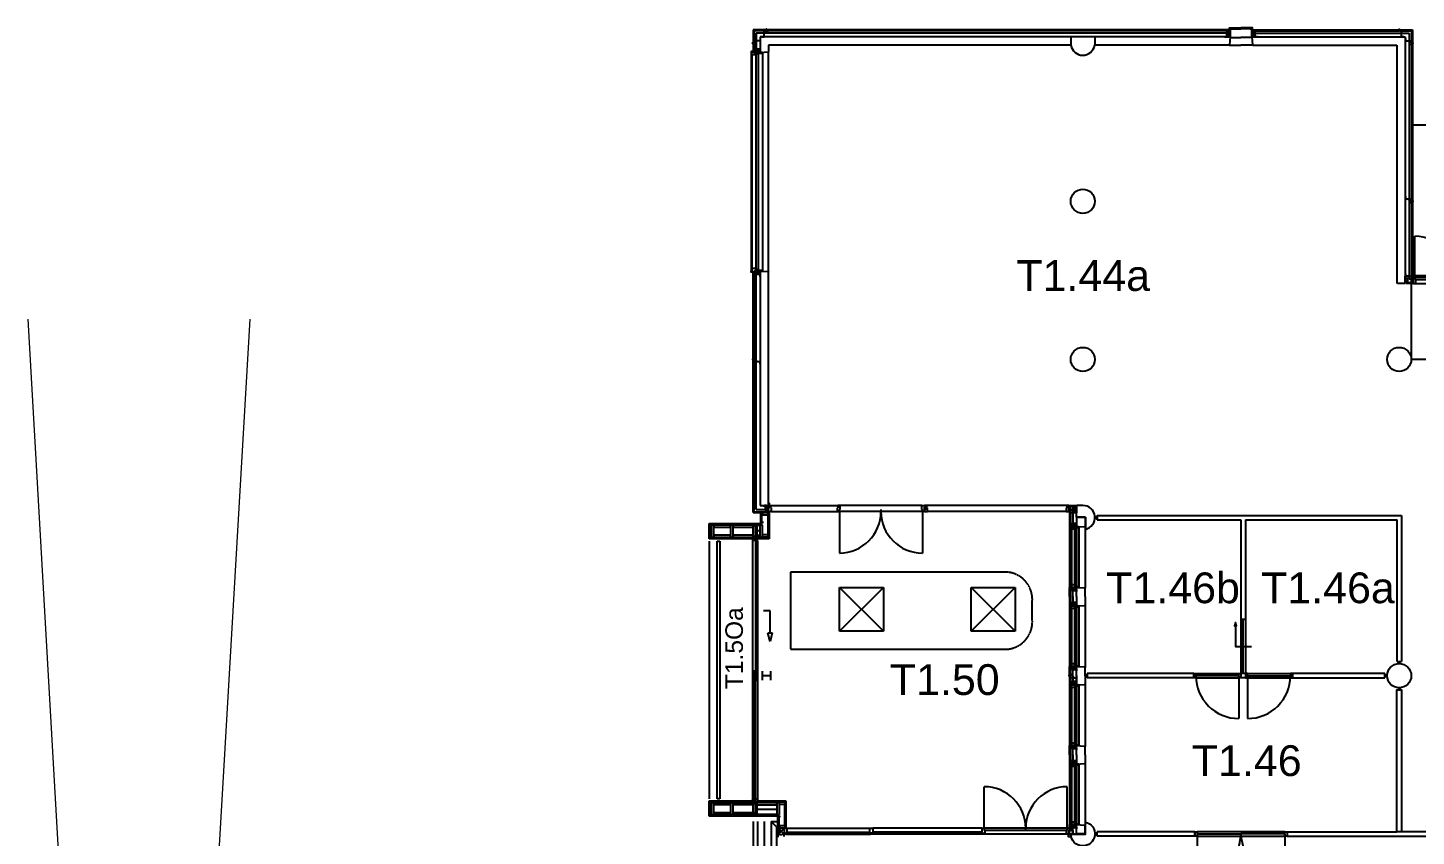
# Model space of a CAD drawing. Header units: millimetres. Extents: x 23647 to 142943, y 5934 to 71269.
# Drawn here: x 23867 to 55465, y 52865 to 71269 of the extents above; entities that cross this region are included whole.
import ezdxf
from ezdxf.enums import TextEntityAlignment as Align

# ---------------------------------------------------------------- set-up
doc = ezdxf.new("R2010")
doc.units = ezdxf.units.MM
doc.linetypes.add('HIDDEN2', pattern=[4.7625, 3.175, -1.5875])
doc.layers.get('0').update_dxf_attribs({"linetype": 'CONTINUOUS'})
for name, color, linetype in [('AL2100_BUITENWANDEN', 3, 'CONTINUOUS'), ('AL2200_BINNENWANDEN', 2, 'CONTINUOUS'), ('AL2400_TRAPPEN', 1, 'CONTINUOUS'), ('AL2700_DAKEN', 8, 'CONTINUOUS'), ('AL2800_KONSTRUKTIES', 1, 'CONTINUOUS'), ('AL3100_BUITENWANDOPENING', 1, 'CONTINUOUS'), ('AL3200_BINNENWANDOPENING', 1, 'CONTINUOUS'), ('AL3500_TOEBEHOREN-KOZIJNEN', 1, 'CONTINUOUS'), ('AL4600_RUIMTENUMMERS', 2, 'CONTINUOUS'), ('AL8100_INRVERKEERSRUIMTE', 250, 'HIDDEN2')]:
    doc.layers.add(name, color=color, linetype=linetype)
doc.layers.add('AL9000-TERREIN', color=8, linetype='CONTINUOUS', lineweight=0)
doc.styles.add('Arial', font='arial.ttf')

# ---------------------------------------------------------------- blocks, each defined once
blk = doc.blocks.new('MERK-E')
at = {"layer": 'AL2800_KONSTRUKTIES'}
blk.add_line((-3600, -1730.5), (-3600, -1580.5), dxfattribs=at)
at = {"layer": 'AL3100_BUITENWANDOPENING'}
for p, q in [((-6890, -1869.5), (-6890, -1910.5)), ((-6840, -1730.5), (-3650, -1730.5)), ((-6823, -1781.5), (-3667, -1781.5)), ((-6823, -1869.5), (-3667, -1869.5)), ((-3667, -1869.5), (-3667, -1781.5)), ((-3667, -1781.5), (-3650, -1781.5)), ((-3600, -1869.5), (-3667, -1869.5)), ((-3650, -1781.5), (-3650, -1730.5)), ((-3650, -1730.5), (-3600, -1730.5)), ((-3610, -1770.5), (-3600, -1770.5)), ((-3610, -1770.5), (-3610, -1829.5)), ((-3600, -1829.5), (-3610, -1829.5)), ((-3600, -1730.5), (-3600, -1770.5)), ((-3550, -1730.5), (-3600, -1730.5)), ((-3590, -1770.5), (-3600, -1770.5)), ((-3600, -1829.5), (-3600, -1869.5)), ((-3600, -1829.5), (-3590, -1829.5)), ((-3600, -1869.5), (-3533, -1869.5)), ((-3590, -1770.5), (-3590, -1829.5)), ((-3550, -1730.5), (-1327, -1730.5)), ((-3550, -1781.5), (-3550, -1730.5)), ((-3533, -1781.5), (-3550, -1781.5)), ((-3533, -1781.5), (-1344, -1781.5)), ((-3533, -1869.5), (-3533, -1781.5)), ((-3533, -1869.5), (-1344, -1869.5)), ((-1344, -1781.5), (-1327, -1781.5)), ((-1344, -1869.5), (-1344, -1781.5)), ((-1294, -1869.5), (-1344, -1869.5)), ((-1327, -1730.5), (-1277, -1730.5)), ((-1327, -1781.5), (-1327, -1730.5)), ((-1277, -1818.5), (-1294, -1818.5)), ((-1294, -1818.5), (-1294, -1869.5)), ((-360, -1869.5), (-1294, -1869.5)), ((-377, -1730.5), (-1277, -1730.5)), ((-1277, -1730.5), (-1277, -1818.5)), ((-377, -1818.5), (-1277, -1818.5)), ((-360, -1869.5), (-360, -2803.5)), ((-310, -1869.5), (-310, -1910.5)), ((-310, -1910.5), (-6890, -1910.5))]:
    blk.add_line(p, q, dxfattribs=at)
blk.add_arc((-360, -1869.5), 934, 180, 270, dxfattribs=at)
blk = doc.blocks.new('23-1')
for p, q in [((-42.5, -279.5), (-22.5, -300)), ((-42.5, -300), (-22.5, -279.5)), ((-42.5, -279.5), (-42.5, -300)), ((-22.5, -279.5), (-22.5, -300)), ((-15, -282), (-15, -300)), ((15, -282), (15, -300)), ((22.5, -279.5), (22.5, -300)), ((42.5, -279.5), (22.5, -300)), ((22.5, -279.5), (42.5, -300)), ((42.5, -222.5), (62.5, -222.5)), ((42.5, -279.5), (42.5, -300))]:
    blk.add_line(p, q)
for points in [[(50, -200), (50, -277), (-50, -277)], [(105, -145), (55, -145), (55, -245)]]:
    blk.add_lwpolyline(points)
blk.add_lwpolyline([(-50, -279.5), (-5, -279.5), (-5, -316, 0.4142136), (-1, -320), (1, -320, 0.4142136), (5, -316), (5, -279.5), (50, -279.5)], format="xyb")
blk = doc.blocks.new('23E')
at = {"layer": 'AL2100_BUITENWANDEN'}
for p, q in [((-260, -10), (-270, 0)), ((-312.5, -272.5), (-332.5, -272.5)), ((-250, -190), (-260, -10)), ((-300, -327), (-300, -350)), ((-300, -350), (-280, -327)), ((-300, -327), (-280, -350)), ((-280, -327), (-280, -350)), ((-270, -332), (-270, -350)), ((-240, -400), (0, -400))]:
    blk.add_line(p, q, dxfattribs=at)
for points in [[(-375, -195), (-325, -195), (-325, -295)], [(-320, -250), (-320, -327), (-260, -327)], [(-285, -303), (-260, -303), (-260, -400), (-240, -400)]]:
    blk.add_lwpolyline(points, dxfattribs=at)
at = {"layer": 'AL3100_BUITENWANDOPENING'}
for p, q in [((-270, 0), (0, 0)), ((-247, -180), (0, -180)), ((-210, -379), (0, -379))]:
    blk.add_line(p, q, dxfattribs=at)
for points in [[(-295, -240), (-298, -240), (-298, -193), (-345, -193), (-345, -190), (-295, -190)], [(-295, -300), (-295, -190), (-280, -190), (-280, -200), (-265, -200), (-265, -190), (-250, -190), (-250, -210), (-260, -210), (-260, -220), (-250, -220), (-250, -300)], [(-210, -379), (-250, -379), (-250, -180), (-247, -180), (-247, -376), (-210, -376)]]:
    blk.add_lwpolyline(points, close=True, dxfattribs=at)
at = {"layer": 'AL3500_TOEBEHOREN-KOZIJNEN'}
blk.add_lwpolyline([(-265, -200), (-265, -190), (-280, -190), (-280, -200)], close=True, dxfattribs=at)
blk = doc.blocks.new('23D-2')
at = {"layer": 'AL2100_BUITENWANDEN'}
for p, q in [((223, 88), (223, 108)), ((275, 30), (230, 30)), ((300, 86), (277, 66)), ((277, 86), (300, 66)), ((277, 86), (300, 86)), ((277, 66), (300, 66)), ((282, 55), (300, 55)), ((-40, -70), (-50, -60)), ((130, -70), (-40, -70)), ((140, -60), (130, -70))]:
    blk.add_line(p, q, dxfattribs=at)
for points in [[(145, 150), (145, 100), (245, 100)], [(200, 95), (277, 95), (277, 45)]]:
    blk.add_lwpolyline(points, dxfattribs=at)
at = {"layer": 'AL3100_BUITENWANDOPENING'}
for p, q in [((360, 70), (310, 70)), ((310, 70), (310, 50)), ((310, 50), (320, 50)), ((320, 50), (320, -40)), ((360, 18), (360, 70)), ((377, 18), (360, 18)), ((377, -70), (377, 18)), ((154, -60), (154, -70)), ((310, -60), (154, -60)), ((310, -70), (154, -70)), ((310, -40), (310, -50)), ((320, -40), (310, -40)), ((310, -50), (320, -50)), ((310, -70), (310, -60)), ((320, -50), (320, -70)), ((320, -70), (377, -70))]:
    blk.add_line(p, q, dxfattribs=at)
for points in [[(140, 95), (143, 95), (143, 48), (190, 48), (190, 45), (140, 45)], [(140, 45), (190, 45), (190, -60), (140, -60)], [(320, -50), (310, -50), (310, -40), (320, -40), (320, 45), (275, 45), (275, -60), (320, -60)]]:
    blk.add_lwpolyline(points, close=True, dxfattribs=at)
at = {"layer": 'AL3500_TOEBEHOREN-KOZIJNEN'}
blk.add_lwpolyline([(150, 0), (140, 0), (140, -15), (150, -15)], close=True, dxfattribs=at)
blk = doc.blocks.new('deur2')
at = {"color": 0}
for points in [[(234795, 62689), (234795, 62589), (234745, 62589), (234745, 62689)], [(236845, 62689), (236845, 62589), (236795, 62589), (236795, 62689)]]:
    blk.add_lwpolyline(points, close=True, dxfattribs=at)
at = {"color": 0, "flags": 128}
for points in [[(234795, 62639), (234795, 61664)], [(234795, 62639), (235795, 62639)], [(236795, 62639), (235795, 62639)], [(236795, 62639), (236795, 61664)]]:
    blk.add_lwpolyline(points, dxfattribs=at)
at = {"color": 0}
for centre, start, end in [((234798, 62661), 269.7918, 358.7578), ((236791, 62661), 181.2422, 270.2082)]:
    blk.add_arc(centre, 997, start, end, dxfattribs=at)

msp = doc.modelspace()

# ---------------------------------------------------------------- linework, layer by layer
at = {"layer": 'AL2100_BUITENWANDEN'}
for p, q in [((40377, 71219), (40377, 70934)), ((40662, 71219), (40377, 71219)), ((40395, 71201), (40395, 70934)), ((40662, 71201), (40395, 71201)), ((51182, 71149), (40447, 71149)), ((40447, 71149), (40447, 70754)), ((51207, 71219), (40692, 71219)), ((51207, 71201), (40692, 71201)), ((51747, 71219), (55062, 71219)), ((51747, 71201), (55062, 71201)), ((51772, 71149), (55307, 71149)), ((55092, 71219), (55377, 71219)), ((55092, 71201), (55359, 71201)), ((55307, 71149), (55307, 65549)), ((55359, 71201), (55359, 70934)), ((55377, 71219), (55377, 70934)), ((40395, 70904), (40395, 70739)), ((40454, 70771), (40454, 70791)), ((47606, 71059), (40537, 71059)), ((40537, 71059), (40537, 70709)), ((47606, 70869), (40727, 70869)), ((40727, 70869), (40727, 70729)), ((48147, 71059), (47606, 71059)), ((47606, 71059), (47606, 70869)), ((51227, 71059), (48147, 71059)), ((48147, 71059), (48147, 70869)), ((51207, 70869), (48147, 70869)), ((51727, 71059), (55217, 71059)), ((51747, 70869), (55027, 70869)), ((55027, 70869), (55027, 65459)), ((55217, 71059), (55217, 65459)), ((55359, 70904), (55359, 67334)), ((55377, 70904), (55377, 67334)), ((40327, 70709), (40327, 65729)), ((40400, 70769), (40377, 70749)), ((40377, 70769), (40400, 70749)), ((40400, 70769), (40377, 70769)), ((40400, 70749), (40377, 70749)), ((40395, 70739), (40377, 70739)), ((40537, 70709), (40717, 70719)), ((40717, 70719), (40727, 70729)), ((40727, 65709), (40727, 70729)), ((55359, 67304), (55359, 65574)), ((55377, 67304), (55377, 65574)), ((40537, 65729), (40537, 60394)), ((40537, 65729), (40717, 65719)), ((40395, 65699), (40377, 65699)), ((40377, 63734), (40377, 65699)), ((40400, 65669), (40377, 65689)), ((40377, 65669), (40400, 65689)), ((40400, 65689), (40377, 65689)), ((40400, 65669), (40377, 65669)), ((40395, 63734), (40395, 65699)), ((40447, 60304), (40447, 65684)), ((40454, 65666), (40454, 65646)), ((40717, 65719), (40727, 65709)), ((40727, 60394), (40727, 65709)), ((40377, 60234), (40377, 63704)), ((40395, 60252), (40395, 63704)), ((40537, 60394), (40727, 60394)), ((40602, 60389), (40652, 60389)), ((40652, 60389), (40652, 60289)), ((47647, 60384), (47647, 59954)), ((47737, 60129), (47737, 60394)), ((47877, 60394), (47737, 60394)), ((47877, 60394), (47737, 60394)), ((40377, 60234), (40697, 60234)), ((40395, 60252), (40697, 60252)), ((40447, 60304), (40682, 60304)), ((40550, 59989), (40550, 60234)), ((40550, 60234), (40568, 60234)), ((40568, 60199), (40568, 60234)), ((40568, 60234), (40590, 60234)), ((40568, 60234), (40568, 59989)), ((40590, 60199), (40568, 60199)), ((40590, 60234), (40720, 60234)), ((40590, 60171), (40590, 60234)), ((40590, 60234), (40590, 60199)), ((40720, 60171), (40590, 60171)), ((40664, 60311), (40644, 60311)), ((40657, 60334), (40657, 60257)), ((40657, 60257), (40707, 60257)), ((40667, 60257), (40667, 60234)), ((40667, 60257), (40687, 60234)), ((40667, 60234), (40687, 60257)), ((40682, 60301), (40707, 60301)), ((40687, 60257), (40687, 60234)), ((40697, 60252), (40697, 60234)), ((40707, 60301), (40707, 60234)), ((40707, 60234), (40727, 60234)), ((40715, 60171), (40715, 59737)), ((40720, 59652), (40720, 60255)), ((40720, 60255), (40738, 60255)), ((40720, 60234), (40720, 60171)), ((40738, 60255), (40738, 59634)), ((47595, 60269), (47577, 60269)), ((47577, 60239), (47600, 60259)), ((47600, 60239), (47577, 60259)), ((47600, 60259), (47577, 60259)), ((47600, 60239), (47577, 60239)), ((47595, 60269), (47595, 59939)), ((47602, 60294), (47647, 60294)), ((47654, 60236), (47654, 60216)), ((47937, 60129), (47737, 60129)), ((47737, 60119), (47737, 59909)), ((47927, 60119), (47737, 60119)), ((47927, 60119), (47927, 59929)), ((47937, 60129), (47937, 59850)), ((39377, 59634), (39377, 59984)), ((39377, 59984), (39395, 59984)), ((39395, 59984), (39395, 59634)), ((39395, 59909), (39395, 59944)), ((39395, 59944), (39417, 59944)), ((39417, 59909), (39395, 59909)), ((39400, 59966), (39400, 59984)), ((39400, 59984), (40568, 59984)), ((40568, 59966), (39400, 59966)), ((39417, 59966), (39452, 59966)), ((39417, 59944), (39417, 59966)), ((39480, 59944), (39417, 59944)), ((39417, 59944), (39417, 59674)), ((39417, 59944), (39417, 59909)), ((39452, 59944), (39417, 59944)), ((39452, 59966), (39452, 59944)), ((39480, 59674), (39480, 59944)), ((39857, 59944), (39480, 59944)), ((39480, 59944), (39480, 59898)), ((39480, 59898), (39857, 59898)), ((39655, 59966), (39690, 59966)), ((39655, 59944), (39655, 59966)), ((39690, 59944), (39655, 59944)), ((39690, 59966), (39690, 59944)), ((39920, 59944), (39857, 59944)), ((39857, 59944), (39857, 59674)), ((39857, 59898), (39857, 59944)), ((39920, 59674), (39920, 59944)), ((40373, 59944), (39920, 59944)), ((39920, 59944), (39920, 59898)), ((39920, 59898), (40373, 59898)), ((39955, 59966), (39990, 59966)), ((39955, 59944), (39955, 59966)), ((39990, 59944), (39955, 59944)), ((39990, 59966), (39990, 59944)), ((40255, 59966), (40290, 59966)), ((40255, 59944), (40255, 59966)), ((40290, 59944), (40255, 59944)), ((40290, 59966), (40290, 59944)), ((40373, 59651), (40373, 59966)), ((40373, 59966), (40383, 59966)), ((40373, 59898), (40373, 59944)), ((40375, 59651), (40375, 59966)), ((40378, 59651), (40378, 59966)), ((40380, 59651), (40380, 59966)), ((40383, 59966), (40383, 59651)), ((40383, 59966), (40447, 59966)), ((40383, 59920), (40383, 59966)), ((40447, 59920), (40383, 59920)), ((40444, 59920), (40444, 59697)), ((40447, 59651), (40447, 59966)), ((40447, 59966), (40457, 59966)), ((40447, 59966), (40447, 59920)), ((40449, 59651), (40449, 59966)), ((40452, 59651), (40452, 59966)), ((40454, 59651), (40454, 59966)), ((40457, 59966), (40457, 59651)), ((40457, 59820), (40457, 59944)), ((40457, 59944), (40527, 59944)), ((40527, 59820), (40457, 59820)), ((40527, 59966), (40562, 59966)), ((40527, 59944), (40527, 59966)), ((40590, 59944), (40527, 59944)), ((40527, 59944), (40527, 59674)), ((40562, 59944), (40527, 59944)), ((40527, 59944), (40527, 59820)), ((40568, 59989), (40550, 59989)), ((40562, 59966), (40562, 59944)), ((40568, 59994), (40568, 60029)), ((40568, 60029), (40590, 60029)), ((40590, 59994), (40568, 59994)), ((40568, 59984), (40568, 59966)), ((40590, 60029), (40590, 59994)), ((40590, 59674), (40590, 59944)), ((40590, 59737), (40720, 59737)), ((40590, 59674), (40590, 59737)), ((40720, 59737), (40720, 59674)), ((47600, 59969), (47577, 59949)), ((47577, 59969), (47600, 59949)), ((47600, 59969), (47577, 59969)), ((47600, 59949), (47577, 59949)), ((47595, 59939), (47577, 59939)), ((47654, 59971), (47654, 59991)), ((47737, 59909), (47917, 59919)), ((47917, 59919), (47927, 59929)), ((47927, 59929), (47927, 58509)), ((39395, 59634), (39377, 59634)), ((39377, 59584), (39377, 53719)), ((39395, 59674), (39395, 59709)), ((39395, 59709), (39417, 59709)), ((39417, 59674), (39395, 59674)), ((39400, 59634), (39400, 59652)), ((39400, 59652), (40363, 59652)), ((40363, 59634), (39400, 59634)), ((39417, 59709), (39417, 59674)), ((39417, 59674), (39480, 59674)), ((39417, 59674), (39452, 59674)), ((39417, 59652), (39417, 59674)), ((39452, 59652), (39417, 59652)), ((39452, 59674), (39452, 59652)), ((39857, 59720), (39480, 59720)), ((39480, 59720), (39480, 59674)), ((39480, 59674), (39857, 59674)), ((39655, 59674), (39690, 59674)), ((39655, 59652), (39655, 59674)), ((39690, 59652), (39655, 59652)), ((39690, 59674), (39690, 59652)), ((39857, 59674), (39857, 59720)), ((39857, 59674), (39920, 59674)), ((40373, 59720), (39920, 59720)), ((39920, 59720), (39920, 59674)), ((39920, 59674), (40373, 59674)), ((39955, 59674), (39990, 59674)), ((39955, 59652), (39955, 59674)), ((39990, 59652), (39955, 59652)), ((39990, 59674), (39990, 59652)), ((40255, 59674), (40290, 59674)), ((40255, 59652), (40255, 59674)), ((40290, 59652), (40255, 59652)), ((40290, 59674), (40290, 59652)), ((40363, 59652), (40363, 59634)), ((40373, 59674), (40373, 59720)), ((40383, 59651), (40373, 59651)), ((40383, 59697), (40447, 59697)), ((40383, 59651), (40383, 59697)), ((40447, 59651), (40383, 59651)), ((40447, 59697), (40447, 59651)), ((40457, 59651), (40447, 59651)), ((40457, 59720), (40527, 59720)), ((40457, 59674), (40457, 59720)), ((40527, 59674), (40457, 59674)), ((40477, 59634), (40477, 59652)), ((40477, 59652), (40720, 59652)), ((40738, 59634), (40477, 59634)), ((40527, 59720), (40527, 59674)), ((40527, 59674), (40590, 59674)), ((40527, 59674), (40562, 59674)), ((40527, 59652), (40527, 59674)), ((40562, 59652), (40527, 59652)), ((40562, 59674), (40562, 59652)), ((40720, 59674), (40590, 59674)), ((40685, 59674), (40720, 59674)), ((40685, 59652), (40685, 59674)), ((40720, 59652), (40685, 59652)), ((40720, 59674), (40720, 59652)), ((47595, 58499), (47577, 58499)), ((47600, 58469), (47577, 58489)), ((47577, 58469), (47600, 58489)), ((47600, 58489), (47577, 58489)), ((47600, 58469), (47577, 58469)), ((47595, 58319), (47595, 58499)), ((47647, 58319), (47647, 58484)), ((47654, 58466), (47654, 58446)), ((47737, 58529), (47917, 58519)), ((47737, 58319), (47737, 58529)), ((47917, 58519), (47927, 58509)), ((47927, 58319), (47927, 58509)), ((47600, 58169), (47577, 58169)), ((47577, 58169), (47600, 58149)), ((47600, 58169), (47577, 58149)), ((47600, 58149), (47577, 58149)), ((47595, 58319), (47595, 58139)), ((47647, 58319), (47647, 58154)), ((47654, 58171), (47654, 58191)), ((47737, 58319), (47737, 58109)), ((47927, 58319), (47927, 58129)), ((47595, 58139), (47577, 58139)), ((47577, 58109), (47577, 56729)), ((47737, 58109), (47917, 58119)), ((47917, 58119), (47927, 58129)), ((47927, 58129), (47927, 56709)), ((47595, 56699), (47577, 56699)), ((47600, 56669), (47577, 56689)), ((47577, 56669), (47600, 56689)), ((47600, 56689), (47577, 56689)), ((47600, 56669), (47577, 56669)), ((47595, 56534), (47595, 56699)), ((47647, 56519), (47647, 56684)), ((47654, 56666), (47654, 56646)), ((47737, 56729), (47917, 56719)), ((47737, 56519), (47737, 56729)), ((47917, 56719), (47927, 56709)), ((47927, 56519), (47927, 56709)), ((47597, 56561), (47577, 56541)), ((47577, 56561), (47597, 56541)), ((47597, 56561), (47577, 56561)), ((47597, 56541), (47577, 56541)), ((47595, 56534), (47577, 56534)), ((47595, 56504), (47577, 56504)), ((47597, 56496), (47577, 56496)), ((47597, 56476), (47577, 56496)), ((47597, 56496), (47577, 56476)), ((47597, 56476), (47577, 56476)), ((47600, 56369), (47577, 56369)), ((47577, 56369), (47600, 56349)), ((47600, 56369), (47577, 56349)), ((47600, 56349), (47577, 56349)), ((47595, 56339), (47577, 56339)), ((47577, 56309), (47577, 54929)), ((47595, 56504), (47595, 56339)), ((47647, 56519), (47647, 56354)), ((47654, 56461), (47654, 56481)), ((47654, 56476), (47654, 56456)), ((47654, 56371), (47654, 56391)), ((47737, 56519), (47737, 56309)), ((47737, 56309), (47917, 56319)), ((47917, 56319), (47927, 56329)), ((47927, 56519), (47927, 56329)), ((47927, 56329), (47927, 54909)), ((47595, 54899), (47577, 54899)), ((47600, 54869), (47577, 54889)), ((47577, 54869), (47600, 54889)), ((47600, 54889), (47577, 54889)), ((47600, 54869), (47577, 54869)), ((47595, 54719), (47595, 54899)), ((47595, 54719), (47595, 54539)), ((47647, 54719), (47647, 54884)), ((47647, 54719), (47647, 54554)), ((47654, 54866), (47654, 54846)), ((47737, 54929), (47917, 54919)), ((47737, 54719), (47737, 54929)), ((47737, 54719), (47737, 54509)), ((47917, 54919), (47927, 54909)), ((47927, 54719), (47927, 54909)), ((47927, 54719), (47927, 54529)), ((47600, 54569), (47577, 54569)), ((47577, 54569), (47600, 54549)), ((47600, 54569), (47577, 54549)), ((47600, 54549), (47577, 54549)), ((47595, 54539), (47577, 54539)), ((47577, 54509), (47577, 53129)), ((47654, 54571), (47654, 54591)), ((47737, 54509), (47917, 54519)), ((47917, 54519), (47927, 54529)), ((47927, 54529), (47927, 53109)), ((39377, 53319), (39377, 53669)), ((39377, 53669), (39395, 53669)), ((39395, 53669), (39395, 53319)), ((39395, 53594), (39395, 53629)), ((39395, 53629), (39417, 53629)), ((39417, 53594), (39395, 53594)), ((39400, 53651), (39400, 53669)), ((39400, 53669), (40363, 53669)), ((40363, 53651), (39400, 53651)), ((39480, 53629), (39417, 53629)), ((39417, 53629), (39417, 53359)), ((39417, 53629), (39417, 53594)), ((39480, 53359), (39480, 53629)), ((39480, 53583), (39480, 53629)), ((39480, 53629), (39857, 53629)), ((39857, 53583), (39480, 53583)), ((39480, 53359), (39480, 53405)), ((39480, 53405), (39857, 53405)), ((39655, 53651), (39690, 53651)), ((39655, 53629), (39655, 53651)), ((39690, 53629), (39655, 53629)), ((39690, 53651), (39690, 53629)), ((39920, 53629), (39857, 53629)), ((39857, 53629), (39857, 53359)), ((39857, 53629), (39857, 53583)), ((39857, 53405), (39857, 53359)), ((39920, 53359), (39920, 53629)), ((39920, 53629), (40373, 53629)), ((39920, 53583), (39920, 53629)), ((40373, 53583), (39920, 53583)), ((39920, 53405), (40373, 53405)), ((39920, 53359), (39920, 53405)), ((39955, 53651), (39990, 53651)), ((39955, 53629), (39955, 53651)), ((39990, 53629), (39955, 53629)), ((39990, 53651), (39990, 53629)), ((40255, 53651), (40290, 53651)), ((40255, 53629), (40255, 53651)), ((40290, 53629), (40255, 53629)), ((40290, 53651), (40290, 53629)), ((40363, 53669), (40363, 53651)), ((40373, 53359), (40373, 53651)), ((40373, 53651), (40383, 53651)), ((40373, 53629), (40373, 53583)), ((40373, 53405), (40373, 53359)), ((40383, 53651), (40383, 53359)), ((40383, 53651), (40447, 53651)), ((40383, 53605), (40383, 53651)), ((40447, 53605), (40383, 53605)), ((40383, 53405), (40447, 53405)), ((40383, 53359), (40383, 53405)), ((40444, 53605), (40444, 53405)), ((40447, 53359), (40447, 53651)), ((40447, 53651), (40457, 53651)), ((40447, 53651), (40447, 53605)), ((40447, 53405), (40447, 53359)), ((40457, 53651), (40457, 53359)), ((40915, 53629), (40457, 53629)), ((40457, 53629), (40457, 53583)), ((40457, 53583), (40915, 53583)), ((40457, 53359), (40457, 53483)), ((40457, 53483), (40915, 53483)), ((40477, 53651), (40477, 53669)), ((40477, 53669), (41120, 53669)), ((41102, 53651), (40477, 53651)), ((40491, 53651), (40526, 53651)), ((40491, 53629), (40491, 53651)), ((40526, 53629), (40491, 53629)), ((40526, 53651), (40526, 53629)), ((40978, 53629), (40915, 53629)), ((40915, 53629), (40915, 53359)), ((40915, 53583), (40915, 53629)), ((40915, 53483), (40915, 53359)), ((40943, 53651), (40978, 53651)), ((40943, 53629), (40943, 53651)), ((40978, 53629), (40943, 53629)), ((40978, 53651), (40978, 53629)), ((40978, 53651), (41102, 53651)), ((40978, 53588), (40978, 53651)), ((40978, 53359), (40978, 53629)), ((41102, 53588), (40978, 53588)), ((41097, 53110), (41097, 53587)), ((41102, 53651), (41102, 53588)), ((41102, 53048), (41102, 53651)), ((41120, 53669), (41120, 53048)), ((39395, 53319), (39377, 53319)), ((39395, 53359), (39395, 53394)), ((39395, 53394), (39417, 53394)), ((39417, 53359), (39395, 53359)), ((39400, 53319), (39400, 53337)), ((39400, 53337), (40933, 53337)), ((40933, 53319), (39400, 53319)), ((39417, 53394), (39417, 53359)), ((39417, 53359), (39480, 53359)), ((39857, 53359), (39480, 53359)), ((39655, 53359), (39690, 53359)), ((39655, 53337), (39655, 53359)), ((39690, 53337), (39655, 53337)), ((39690, 53359), (39690, 53337)), ((39857, 53359), (39920, 53359)), ((40373, 53359), (39920, 53359)), ((39955, 53359), (39990, 53359)), ((39955, 53337), (39955, 53359)), ((39990, 53337), (39955, 53337)), ((39990, 53359), (39990, 53337)), ((40255, 53359), (40290, 53359)), ((40255, 53337), (40255, 53359)), ((40290, 53337), (40255, 53337)), ((40290, 53359), (40290, 53337)), ((40383, 53359), (40373, 53359)), ((40377, 53198), (40377, 42004)), ((40447, 53359), (40383, 53359)), ((40457, 53359), (40447, 53359)), ((40915, 53359), (40457, 53359)), ((40491, 53359), (40526, 53359)), ((40491, 53337), (40491, 53359)), ((40526, 53337), (40491, 53337)), ((40526, 53359), (40526, 53337)), ((40885, 53359), (40920, 53359)), ((40885, 53337), (40885, 53359)), ((40920, 53337), (40885, 53337)), ((40915, 53359), (40978, 53359)), ((40920, 53359), (40920, 53337)), ((40933, 53337), (40933, 53319)), ((40938, 52914), (40938, 53337)), ((40938, 53337), (40956, 53337)), ((40956, 53337), (40956, 52914)), ((40956, 53297), (40956, 53332)), ((40956, 53332), (40978, 53332)), ((40978, 53297), (40956, 53297)), ((40978, 53332), (40978, 53297)), ((40978, 53111), (41102, 53111)), ((40978, 53048), (40978, 53111)), ((41102, 53111), (41102, 53048)), ((47595, 53099), (47577, 53099)), ((47600, 53089), (47577, 53089)), ((47577, 53069), (47600, 53089)), ((47600, 53069), (47577, 53089)), ((47595, 53003), (47595, 53099)), ((47737, 52919), (47737, 53129)), ((47737, 53129), (47917, 53119)), ((47917, 53119), (47927, 53109)), ((47927, 52919), (47927, 53109)), ((40956, 52914), (40938, 52914)), ((40956, 53048), (40956, 53083)), ((40956, 53083), (40978, 53083)), ((40978, 53048), (40956, 53048)), ((40978, 53083), (40978, 53048)), ((41102, 53048), (40978, 53048)), ((41120, 53048), (41102, 53048)), ((47595, 53033), (47572, 53033)), ((47572, 53013), (47595, 53033)), ((47595, 53013), (47572, 53033)), ((47595, 53013), (47572, 53013)), ((47600, 53069), (47577, 53069)), ((47577, 53003), (47595, 53003)), ((47647, 52999), (47647, 53084)), ((47654, 53066), (47654, 53046)), ((47927, 52919), (47737, 52919))]:
    msp.add_line(p, q, dxfattribs=at)
for points in [[(40377, 70904), (40377, 70739)], [(40532, 70834), (40532, 70784), (40432, 70784)], [(40404, 70754), (40404, 70729), (40327, 70729), (40327, 70709)], [(40477, 70779), (40400, 70779), (40400, 70729)], [(40404, 65684), (40404, 65709), (40327, 65709), (40327, 65729)], [(40477, 65659), (40400, 65659), (40400, 65709)], [(40532, 65604), (40532, 65654), (40432, 65654)], [(47577, 60269), (47577, 59939)], [(47677, 60229), (47600, 60229), (47600, 60279)], [(47732, 60174), (47732, 60224), (47632, 60224)], [(47644, 59954), (47644, 59929), (47577, 59929), (47577, 59909)], [(47677, 59979), (47600, 59979), (47600, 59929)], [(47732, 60034), (47732, 59984), (47632, 59984)], [(47644, 58484), (47644, 58509), (47577, 58509), (47577, 58529)], [(47577, 58319), (47577, 58499)], [(47677, 58459), (47600, 58459), (47600, 58509)], [(47577, 58319), (47577, 58139)], [(47644, 58154), (47644, 58129), (47577, 58129), (47577, 58109)], [(47677, 58179), (47600, 58179), (47600, 58129)], [(47732, 58404), (47732, 58454), (47632, 58454)], [(47732, 58234), (47732, 58184), (47632, 58184)], [(47644, 56684), (47644, 56709), (47577, 56709), (47577, 56729)], [(47577, 56534), (47577, 56699)], [(47677, 56659), (47600, 56659), (47600, 56709)], [(47677, 56469), (47600, 56469), (47600, 56569)], [(47732, 56604), (47732, 56654), (47632, 56654)], [(47577, 56504), (47577, 56339)], [(47644, 56354), (47644, 56329), (47577, 56329), (47577, 56309)], [(47677, 56379), (47600, 56379), (47600, 56329)], [(47732, 56524), (47732, 56474), (47632, 56474)], [(47732, 56414), (47732, 56464), (47632, 56464)], [(47732, 56434), (47732, 56384), (47632, 56384)], [(47644, 54884), (47644, 54909), (47577, 54909), (47577, 54929)], [(47577, 54719), (47577, 54899)], [(47577, 54719), (47577, 54539)], [(47677, 54859), (47600, 54859), (47600, 54909)], [(47732, 54804), (47732, 54854), (47632, 54854)], [(47644, 54554), (47644, 54529), (47577, 54529), (47577, 54509)], [(47677, 54579), (47600, 54579), (47600, 54529)], [(47732, 54634), (47732, 54584), (47632, 54584)], [(47644, 53084), (47644, 53109), (47577, 53109), (47577, 53129)], [(47577, 53003), (47577, 53099)], [(47677, 53059), (47600, 53059), (47600, 53109)], [(47677, 53049), (47600, 53049), (47600, 52999)], [(47732, 53004), (47732, 53054), (47632, 53054)]]:
    msp.add_lwpolyline(points, dxfattribs=at)
msp.add_lwpolyline([(47597, 56569), (47597, 56524), (47561, 56524, 0.414214), (47557, 56520), (47557, 56518, 0.414214), (47561, 56514), (47597, 56514), (47597, 56469)], format="xyb", dxfattribs=at)
msp.add_lwpolyline([(47937, 53187, -2.034818), (47602, 52909), (47937, 52909)], format="xyb", close=True, dxfattribs=at)
for centre in [(47877, 67319), (47877, 63719), (55077, 63719), (55077, 56519)]:
    msp.add_circle(centre, 275, dxfattribs=at)
for centre, start, end in [((47877, 70919), 190.4757, 349.5243), ((47877, 60119), 282.6023, 90)]:
    msp.add_arc(centre, 275, start, end, dxfattribs=at)
at = {"layer": 'AL2200_BINNENWANDEN'}
for p, q in [((48202, 60137), (48151, 60137)), ((48202, 60101), (48151, 60101)), ((48202, 60069), (48202, 60169)), ((48202, 60169), (55131, 60169)), ((48202, 60169), (48202, 60069)), ((48202, 60069), (51477, 60069)), ((51477, 60069), (51477, 57799)), ((51577, 60069), (55031, 60069)), ((51577, 60069), (51577, 57799)), ((55031, 56844), (55031, 60069)), ((55131, 60169), (55131, 56844)), ((50402, 56569), (47977, 56569)), ((47977, 56569), (47977, 56469)), ((50402, 56569), (50402, 56469)), ((51577, 56569), (51477, 56569)), ((51477, 56569), (51477, 56469)), ((51577, 56569), (51577, 56469)), ((54752, 56569), (52652, 56569)), ((52652, 56569), (52652, 56469)), ((54752, 56469), (54752, 56569)), ((55031, 56844), (55131, 56844)), ((55059, 56793), (55059, 56844)), ((55095, 56793), (55095, 56844)), ((47977, 56537), (47927, 56537)), ((47977, 56501), (47927, 56501)), ((50402, 56469), (47977, 56469)), ((51577, 56469), (51477, 56469)), ((52652, 56469), (54752, 56469)), ((54802, 56537), (54752, 56537)), ((54802, 56501), (54752, 56501)), ((55031, 56194), (55131, 56194)), ((55059, 56244), (55059, 56194)), ((55095, 56244), (55095, 56194)), ((48202, 52937), (48151, 52937)), ((48202, 52901), (48151, 52901)), ((50427, 52969), (48202, 52969)), ((48202, 52869), (48202, 52969)), ((50427, 52869), (48202, 52869)), ((50427, 52969), (50427, 52869)), ((52527, 52969), (55027, 52969)), ((52527, 52969), (52527, 52869)), ((52527, 52869), (58377, 52869)), ((58377, 52969), (55127, 52969))]:
    msp.add_line(p, q, dxfattribs=at)
msp.add_lwpolyline([(51577, 57799), (51477, 57799)], dxfattribs=at)
at = {"layer": 'AL2200_BINNENWANDEN', "linetype": 'Continuous'}
msp.add_lwpolyline([(55027, 52969), (55027, 56194), (55127, 56194), (55127, 52969)], close=True, dxfattribs=at)
at = {"layer": 'AL2400_TRAPPEN'}
for p, q in [((55377, 65588), (55377, 69049)), ((61977, 69049), (55380, 69049)), ((61977, 65588), (55377, 65588))]:
    msp.add_line(p, q, dxfattribs=at)
at = {"layer": 'AL2700_DAKEN'}
for p, q in [((40477, 53198), (40477, 42004)), ((40627, 53198), (40627, 42133)), ((40788, 53198), (40788, 49040)), ((40917, 53069), (40788, 53198)), ((40788, 53198), (40938, 53198))]:
    msp.add_line(p, q, dxfattribs=at)
at = {"layer": 'AL2800_KONSTRUKTIES'}
for p, q in [((39557, 59584), (39617, 59584)), ((39557, 53719), (39557, 59584)), ((39617, 59584), (39617, 53719)), ((39617, 53719), (39557, 53719))]:
    msp.add_line(p, q, dxfattribs=at)
at = {"layer": 'AL3100_BUITENWANDOPENING'}
for p, q in [((40348, 70652), (40348, 65786)), ((40436, 70652), (40436, 65786)), ((40537, 70706), (40487, 70706)), ((40487, 70690), (40587, 70690)), ((40487, 70669), (40487, 65769)), ((40587, 70709), (40537, 70706)), ((40587, 70690), (40587, 70709)), ((40587, 70690), (40587, 65747)), ((40487, 65747), (40587, 65747)), ((40537, 65732), (40487, 65732)), ((40587, 65728), (40537, 65732)), ((40587, 65747), (40587, 65728)), ((40632, 60391), (40632, 60394)), ((40632, 60394), (40682, 60394)), ((40679, 60391), (40632, 60391)), ((40679, 60344), (40679, 60391)), ((40682, 60304), (40682, 60394)), ((40682, 60394), (40697, 60394)), ((40682, 60394), (40682, 60344)), ((40697, 60394), (40697, 60384)), ((40697, 60384), (40712, 60384)), ((40712, 60384), (40712, 60394)), ((40712, 60394), (40727, 60394)), ((40727, 60374), (40717, 60374)), ((40717, 60374), (40717, 60364)), ((40717, 60364), (40717, 60374)), ((40717, 60374), (40727, 60374)), ((40717, 60364), (40727, 60364)), ((40727, 60364), (40717, 60364)), ((40745, 60444), (40727, 60444)), ((40727, 60444), (40727, 60394)), ((40727, 60394), (40727, 60374)), ((40727, 60374), (40727, 60394)), ((40727, 60394), (40767, 60394)), ((40727, 60394), (40745, 60394)), ((40727, 60364), (40727, 60304)), ((40727, 60299), (40727, 60364)), ((40745, 60394), (40745, 60444)), ((40767, 60394), (42305, 60394)), ((40767, 60394), (40767, 60343)), ((42305, 60394), (42305, 60343)), ((42355, 60394), (42305, 60394)), ((44210, 60394), (42355, 60394)), ((42355, 60306), (42355, 60394)), ((44210, 60306), (44210, 60394)), ((44210, 60394), (44277, 60394)), ((44267, 60354), (44267, 60295)), ((44267, 60354), (44277, 60354)), ((44277, 60394), (44277, 60354)), ((44327, 60394), (44277, 60394)), ((44287, 60354), (44277, 60354)), ((44287, 60354), (44287, 60295)), ((47517, 60394), (44327, 60394)), ((44327, 60343), (44327, 60394)), ((47557, 60394), (47517, 60394)), ((47517, 60394), (47517, 60343)), ((47557, 60374), (47557, 60394)), ((47567, 60374), (47557, 60374)), ((47557, 60274), (47557, 60364)), ((47557, 60364), (47567, 60364)), ((47567, 60394), (47722, 60394)), ((47567, 60394), (47567, 60384)), ((47567, 60384), (47722, 60384)), ((47567, 60364), (47567, 60374)), ((47722, 60384), (47722, 60394)), ((40682, 60344), (40679, 60344)), ((40727, 60304), (40682, 60304)), ((40717, 60299), (40727, 60299)), ((40717, 60255), (40717, 60299)), ((40784, 60255), (40717, 60255)), ((40767, 60343), (40784, 60343)), ((40784, 60343), (40784, 60255)), ((40784, 60255), (42288, 60255)), ((42288, 60343), (42288, 60255)), ((42305, 60343), (42288, 60343)), ((42288, 60255), (42338, 60255)), ((42338, 60255), (42338, 60306)), ((42338, 60306), (42355, 60306)), ((44227, 60255), (42338, 60255)), ((42338, 60255), (42338, 59310)), ((43282, 60306), (43282, 60255)), ((44227, 60306), (44210, 60306)), ((44227, 60255), (44227, 60306)), ((44277, 60255), (44227, 60255)), ((44227, 60255), (44227, 59310)), ((44277, 60295), (44267, 60295)), ((44277, 60295), (44277, 60255)), ((44277, 60295), (44287, 60295)), ((44277, 60255), (44344, 60255)), ((44344, 60343), (44327, 60343)), ((44344, 60255), (44344, 60343)), ((47500, 60255), (44344, 60255)), ((47500, 60343), (47500, 60255)), ((47517, 60343), (47500, 60343)), ((47500, 60255), (47567, 60255)), ((47567, 60274), (47557, 60274)), ((47567, 60255), (47567, 60274)), ((47577, 59909), (47577, 58529)), ((47623, 59852), (47623, 58586)), ((47686, 59852), (47686, 58586)), ((47737, 59869), (47737, 58569)), ((47787, 59890), (47787, 58547)), ((40363, 59651), (40363, 59606)), ((40393, 59651), (40363, 59651)), ((40363, 59606), (40379, 59606)), ((40363, 59606), (40363, 56639)), ((40379, 59606), (40379, 59601)), ((40379, 59601), (40430, 59601)), ((40393, 59642), (40393, 59651)), ((40447, 59642), (40393, 59642)), ((40430, 59601), (40430, 59584)), ((40475, 59601), (40430, 59601)), ((40430, 59601), (40430, 59301)), ((40430, 59584), (40477, 59584)), ((40457, 59651), (40447, 59651)), ((40447, 59651), (40447, 59642)), ((40457, 59642), (40457, 59651)), ((40477, 59642), (40457, 59642)), ((40475, 59301), (40475, 59601)), ((40477, 59584), (40477, 59642)), ((40477, 59584), (40477, 56617)), ((40430, 59301), (40475, 59301)), ((40475, 59301), (40430, 59301)), ((40430, 59301), (40430, 56619)), ((40452, 59301), (40452, 56619)), ((40475, 56619), (40475, 59301)), ((42338, 57530), (42338, 58530)), ((42338, 58530), (43338, 58530)), ((43338, 58530), (42338, 57530)), ((42338, 58530), (43338, 57530)), ((43338, 58530), (43338, 57530)), ((45338, 57530), (45338, 58530)), ((45338, 58530), (46338, 58530)), ((46338, 58530), (45338, 57530)), ((45338, 58530), (46338, 57530)), ((46338, 58530), (46338, 57530)), ((40761, 57997), (40609, 57997)), ((40761, 57497), (40761, 57997)), ((47623, 58052), (47623, 56786)), ((47686, 58052), (47686, 56786)), ((47737, 58069), (47737, 56769)), ((47787, 58090), (47787, 56747)), ((43338, 57530), (42338, 57530)), ((46338, 57530), (45338, 57530)), ((40761, 57297), (40711, 57497)), ((40711, 57497), (40811, 57497)), ((40811, 57497), (40761, 57297)), ((40363, 56639), (40363, 53696)), ((40430, 56619), (40385, 56619)), ((40385, 56619), (40385, 56419)), ((40475, 56619), (40430, 56619)), ((40430, 56619), (40430, 56419)), ((40430, 56419), (40430, 56619)), ((40430, 56619), (40475, 56619)), ((40475, 56419), (40475, 56619)), ((40477, 56617), (40477, 53718)), ((40582, 56619), (40582, 56419)), ((40772, 56619), (40772, 56419)), ((40385, 56419), (40430, 56419)), ((40430, 56418), (40385, 56419)), ((40385, 56419), (40385, 54001)), ((40407, 56419), (40407, 54001)), ((40430, 56419), (40475, 56419)), ((40430, 54001), (40430, 56418)), ((40772, 56519), (40582, 56519)), ((47623, 56252), (47623, 54986)), ((47686, 56252), (47686, 54986)), ((47737, 56269), (47737, 54969)), ((47787, 56290), (47787, 54947)), ((47623, 54452), (47623, 53186)), ((47686, 54452), (47686, 53186)), ((47737, 54469), (47737, 53169)), ((47787, 54490), (47787, 53147)), ((40430, 54001), (40385, 54001)), ((40385, 54001), (40385, 53701)), ((40385, 54001), (40430, 54001)), ((40430, 53701), (40430, 54001)), ((40430, 53701), (40430, 53718)), ((40430, 53718), (40477, 53718)), ((40477, 53718), (40477, 53660)), ((45633, 53048), (45633, 53992)), ((47522, 53048), (47522, 53992)), ((40363, 53651), (40363, 53696)), ((40363, 53696), (40379, 53696)), ((40393, 53651), (40363, 53651)), ((40379, 53696), (40379, 53701)), ((40379, 53701), (40430, 53701)), ((40385, 53701), (40430, 53701)), ((40447, 53660), (40393, 53660)), ((40393, 53660), (40393, 53651)), ((40447, 53651), (40447, 53660)), ((40457, 53651), (40447, 53651)), ((40477, 53660), (40457, 53660)), ((40457, 53660), (40457, 53651)), ((40917, 49169), (40917, 53069)), ((40938, 52919), (40938, 53048)), ((41067, 53048), (40938, 53048)), ((40948, 52919), (40938, 52919)), ((40978, 52909), (40938, 52909)), ((40938, 52909), (40938, 52842)), ((41077, 53038), (40948, 53038)), ((40948, 52909), (40948, 53038)), ((40948, 52909), (41077, 53038)), ((40948, 53038), (41077, 52909)), ((40978, 52909), (40978, 52899)), ((41037, 52899), (40978, 52899)), ((41077, 52909), (41037, 52909)), ((41037, 52899), (41037, 52909)), ((41067, 53038), (41067, 53048)), ((41077, 53008), (41077, 53048)), ((41077, 53048), (41144, 53048)), ((41077, 53008), (41087, 53008)), ((41077, 52909), (41077, 52949)), ((41087, 52949), (41077, 52949)), ((41127, 52909), (41077, 52909)), ((41077, 52859), (41077, 52909)), ((41087, 52949), (41087, 53008)), ((41127, 52960), (41127, 52909)), ((41144, 52960), (41127, 52960)), ((41127, 52909), (43047, 52909)), ((41144, 53048), (43030, 53048)), ((41144, 53048), (41144, 52960)), ((41144, 52960), (43030, 52960)), ((43030, 53048), (43097, 53048)), ((43030, 52960), (43030, 53048)), ((43047, 52960), (43030, 52960)), ((43047, 52909), (43047, 52960)), ((43080, 52909), (43047, 52909)), ((43097, 52960), (43080, 52960)), ((43080, 52960), (43080, 52909)), ((45600, 52909), (43080, 52909)), ((45583, 53048), (43097, 53048)), ((43097, 53048), (43097, 52960)), ((45583, 52960), (43097, 52960)), ((45583, 52960), (45583, 53048)), ((45583, 53048), (45633, 53048)), ((45600, 52960), (45583, 52960)), ((45600, 52909), (45600, 52960)), ((45650, 52909), (45600, 52909)), ((47522, 53048), (45633, 53048)), ((45633, 53048), (45633, 52997)), ((45633, 52997), (45650, 52997)), ((47505, 52997), (45650, 52997)), ((45650, 52997), (45650, 52909)), ((47505, 52909), (45650, 52909)), ((46577, 52997), (46577, 53048)), ((47505, 52909), (47505, 52997)), ((47505, 52997), (47522, 52997)), ((47562, 52909), (47505, 52909)), ((47522, 53048), (47572, 53048)), ((47522, 52997), (47522, 53048)), ((47572, 53004), (47562, 53004)), ((47562, 53004), (47562, 52939)), ((47562, 52939), (47572, 52939)), ((47572, 52929), (47562, 52929)), ((47562, 52929), (47562, 52909)), ((47572, 53048), (47572, 53004)), ((47572, 52939), (47572, 52929))]:
    msp.add_line(p, q, dxfattribs=at)
for points in [[(40487, 70754), (40487, 70757), (40534, 70757), (40534, 70804), (40537, 70804), (40537, 70754)], [(40392, 70719), (40392, 70709), (40457, 70709), (40457, 70719), (40467, 70719), (40467, 70709), (40487, 70709), (40487, 70669), (40436, 70669), (40436, 70652), (40348, 70652), (40348, 70719)], [(40407, 70754), (40537, 70754), (40537, 70739), (40527, 70739), (40527, 70724), (40537, 70724), (40537, 70709), (40467, 70709), (40467, 70719), (40457, 70719), (40457, 70709), (40407, 70709)], [(40402, 65719), (40402, 65729), (40457, 65729), (40457, 65719), (40467, 65719), (40467, 65729), (40487, 65729), (40487, 65769), (40436, 65769), (40436, 65786), (40348, 65786), (40348, 65719)], [(40407, 65684), (40537, 65684), (40537, 65699), (40527, 65699), (40527, 65714), (40537, 65714), (40537, 65729), (40467, 65729), (40467, 65719), (40457, 65719), (40457, 65729), (40407, 65729)], [(40487, 65684), (40487, 65681), (40534, 65681), (40534, 65634), (40537, 65634), (40537, 65684)], [(47557, 60374), (47567, 60374), (47567, 60364), (47557, 60364), (47557, 60279), (47602, 60279), (47602, 60384), (47557, 60384)], [(47737, 60279), (47687, 60279), (47687, 60384), (47737, 60384)], [(47737, 60229), (47734, 60229), (47734, 60276), (47687, 60276), (47687, 60279), (47737, 60279)], [(47642, 59919), (47642, 59909), (47707, 59909), (47707, 59919), (47717, 59919), (47717, 59909), (47737, 59909), (47737, 59869), (47686, 59869), (47686, 59852), (47623, 59852), (47623, 59919)], [(47647, 59954), (47737, 59954), (47737, 59939), (47727, 59939), (47727, 59924), (47737, 59924), (47737, 59909), (47717, 59909), (47717, 59919), (47707, 59919), (47707, 59909), (47647, 59909)], [(47687, 59954), (47687, 59957), (47734, 59957), (47734, 60004), (47737, 60004), (47737, 59954)], [(47737, 59890), (47787, 59890), (47787, 59909), (47737, 59906)], [(47642, 58519), (47642, 58529), (47707, 58529), (47707, 58519), (47717, 58519), (47717, 58529), (47737, 58529), (47737, 58569), (47686, 58569), (47686, 58586), (47623, 58586), (47623, 58519)], [(47647, 58484), (47737, 58484), (47737, 58499), (47727, 58499), (47727, 58514), (47737, 58514), (47737, 58529), (47717, 58529), (47717, 58519), (47707, 58519), (47707, 58529), (47647, 58529)], [(47687, 58484), (47687, 58481), (47734, 58481), (47734, 58434), (47737, 58434), (47737, 58484)], [(47737, 58547), (47787, 58547), (47787, 58528), (47737, 58532)], [(47647, 58154), (47737, 58154), (47737, 58139), (47727, 58139), (47727, 58124), (47737, 58124), (47737, 58109), (47717, 58109), (47717, 58119), (47707, 58119), (47707, 58109), (47647, 58109)], [(47687, 58154), (47687, 58157), (47734, 58157), (47734, 58204), (47737, 58204), (47737, 58154)], [(47642, 58119), (47642, 58109), (47707, 58109), (47707, 58119), (47717, 58119), (47717, 58109), (47737, 58109), (47737, 58069), (47686, 58069), (47686, 58052), (47623, 58052), (47623, 58119)], [(47737, 58090), (47787, 58090), (47787, 58109), (47737, 58106)], [(47642, 56719), (47642, 56729), (47707, 56729), (47707, 56719), (47717, 56719), (47717, 56729), (47737, 56729), (47737, 56769), (47686, 56769), (47686, 56786), (47623, 56786), (47623, 56719)], [(47647, 56684), (47737, 56684), (47737, 56699), (47727, 56699), (47727, 56714), (47737, 56714), (47737, 56729), (47717, 56729), (47717, 56719), (47707, 56719), (47707, 56729), (47647, 56729)], [(47687, 56684), (47687, 56681), (47734, 56681), (47734, 56634), (47737, 56634), (47737, 56684)], [(47737, 56747), (47787, 56747), (47787, 56728), (47737, 56732)], [(47642, 56319), (47642, 56309), (47707, 56309), (47707, 56319), (47717, 56319), (47717, 56309), (47737, 56309), (47737, 56269), (47686, 56269), (47686, 56252), (47623, 56252), (47623, 56319)], [(47647, 56354), (47737, 56354), (47737, 56339), (47727, 56339), (47727, 56324), (47737, 56324), (47737, 56309), (47717, 56309), (47717, 56319), (47707, 56319), (47707, 56309), (47647, 56309)], [(47687, 56354), (47687, 56357), (47734, 56357), (47734, 56404), (47737, 56404), (47737, 56354)], [(47737, 56290), (47787, 56290), (47787, 56309), (47737, 56306)], [(47642, 54919), (47642, 54929), (47707, 54929), (47707, 54919), (47717, 54919), (47717, 54929), (47737, 54929), (47737, 54969), (47686, 54969), (47686, 54986), (47623, 54986), (47623, 54919)], [(47647, 54884), (47737, 54884), (47737, 54899), (47727, 54899), (47727, 54914), (47737, 54914), (47737, 54929), (47717, 54929), (47717, 54919), (47707, 54919), (47707, 54929), (47647, 54929)], [(47687, 54884), (47687, 54881), (47734, 54881), (47734, 54834), (47737, 54834), (47737, 54884)], [(47737, 54947), (47787, 54947), (47787, 54928), (47737, 54932)], [(47642, 54519), (47642, 54509), (47707, 54509), (47707, 54519), (47717, 54519), (47717, 54509), (47737, 54509), (47737, 54469), (47686, 54469), (47686, 54452), (47623, 54452), (47623, 54519)], [(47647, 54554), (47737, 54554), (47737, 54539), (47727, 54539), (47727, 54524), (47737, 54524), (47737, 54509), (47717, 54509), (47717, 54519), (47707, 54519), (47707, 54509), (47647, 54509)], [(47687, 54554), (47687, 54557), (47734, 54557), (47734, 54604), (47737, 54604), (47737, 54554)], [(47737, 54490), (47787, 54490), (47787, 54509), (47737, 54506)], [(47642, 53119), (47642, 53129), (47707, 53129), (47707, 53119), (47717, 53119), (47717, 53129), (47737, 53129), (47737, 53169), (47686, 53169), (47686, 53186), (47623, 53186), (47623, 53119)], [(47647, 53084), (47737, 53084), (47737, 53099), (47727, 53099), (47727, 53114), (47737, 53114), (47737, 53129), (47717, 53129), (47717, 53119), (47707, 53119), (47707, 53129), (47647, 53129)], [(47737, 53147), (47787, 53147), (47787, 53128), (47737, 53132)], [(47543, 52909), (47543, 52859), (47608, 52859), (47602, 52909)], [(47647, 52999), (47647, 52909), (47632, 52909), (47632, 52919), (47617, 52919), (47617, 52909), (47562, 52909), (47562, 52929), (47572, 52929), (47572, 52939), (47562, 52939), (47562, 52999)], [(47647, 52959), (47650, 52959), (47650, 52912), (47697, 52912), (47697, 52909), (47647, 52909)], [(47687, 53084), (47687, 53081), (47734, 53081), (47734, 53034), (47737, 53034), (47737, 53084)]]:
    msp.add_lwpolyline(points, close=True, dxfattribs=at)
at = {"layer": 'AL3100_BUITENWANDOPENING', "linetype": 'HIDDEN2'}
msp.add_lwpolyline([(46727, 58208, 0.472691), (46027, 58875), (41227, 58875), (41227, 57125), (46027, 57125, 0.472691), (46727, 57793)], format="xyb", close=True, dxfattribs=at)
at = {"layer": 'AL3100_BUITENWANDOPENING'}
for centre, start, end in [((42338, 60255), 270, 0), ((44227, 60255), 180, 270), ((45633, 53048), 360, 90), ((47522, 53048), 90, 180)]:
    msp.add_arc(centre, 944, start, end, dxfattribs=at)
at = {"layer": 'AL3200_BINNENWANDOPENING'}
for p, q in [((51477, 57799), (51477, 56569)), ((51577, 57799), (51577, 56569)), ((50452, 56569), (51427, 56569)), ((51627, 56569), (52602, 56569)), ((50452, 56469), (51427, 56469)), ((51627, 56469), (52602, 56469)), ((52477, 52969), (50477, 52969)), ((50477, 52869), (52477, 52869))]:
    msp.add_line(p, q, dxfattribs=at)
at = {"layer": 'AL3200_BINNENWANDOPENING', "flags": 128}
for points in [[(51352, 57657), (51374, 57657), (51352, 57732), (51329, 57657), (51352, 57657), (51352, 57184), (51714, 57184)], [(51427, 56519), (50452, 56519)], [(51427, 56519), (51427, 55544)], [(51627, 56519), (51627, 55544)], [(51627, 56519), (52602, 56519)], [(52214, 52919), (51502, 52919)]]:
    msp.add_lwpolyline(points, dxfattribs=at)
at = {"layer": 'AL3200_BINNENWANDOPENING'}
msp.add_lwpolyline([(51527, 56569), (51527, 57799)], dxfattribs=at)
for points in [[(50402, 56469), (50402, 56569), (50452, 56569), (50452, 56469)], [(51477, 56569), (51477, 56469), (51427, 56469), (51427, 56569)], [(51577, 56569), (51577, 56469), (51627, 56469), (51627, 56569)], [(52652, 56469), (52652, 56569), (52602, 56569), (52602, 56469)]]:
    msp.add_lwpolyline(points, close=True, dxfattribs=at)
for centre, start, end in [((51427, 56519), 180, 270), ((51627, 56519), 270, 0)]:
    msp.add_arc(centre, 975, start, end, dxfattribs=at)
at = {"layer": 'AL8100_INRVERKEERSRUIMTE'}
for p in [(55352, 65449), (59263, 63719)]:
    msp.add_line(p, (55352, 63719), dxfattribs=at)
at = {"layer": 'AL9000-TERREIN', "color": 9}
msp.add_lwpolyline([(23867, 64639), (26372, 20741), (28927, 64639)], dxfattribs=at)

# ---------------------------------------------------------------- block references
at = {"layer": 'AL2100_BUITENWANDEN'}
for p, rotation in [((40677, 70919), 180), ((55077, 70919), 90), ((55077, 67319), 90), ((40677, 63719), 270)]:
    msp.add_blockref('23-1', p, dxfattribs=dict(at, rotation=rotation))
at = {"layer": 'AL2100_BUITENWANDEN', "xscale": -1}
for p, rotation in [((55077, 70919), 180), ((40677, 70919), 270)]:
    msp.add_blockref('23-1', p, dxfattribs=dict(at, rotation=rotation))
at = {"layer": 'AL3100_BUITENWANDOPENING', "xscale": -1, "rotation": 180}
msp.add_blockref('23E', (51477, 70869), dxfattribs=at)
at = {"layer": 'AL3100_BUITENWANDOPENING', "rotation": 180}
for name, p in [('23E', (51477, 70869)), ('MERK-E', (55077, 63719))]:
    msp.add_blockref(name, p, dxfattribs=at)
at = {"layer": 'AL3100_BUITENWANDOPENING'}
msp.add_blockref('23D-2', (55077, 65519), dxfattribs=at)
at = {"layer": 'AL3200_BINNENWANDOPENING'}
msp.add_blockref('deur2', (-184318, -9720), dxfattribs=at)

# ---------------------------------------------------------------- texts
at = {"layer": 'AL4600_RUIMTENUMMERS', "style": 'Arial'}
for s, p in [('T1.44a', (46364, 65069)), ('T1.46b', (48408, 57960)), ('T1.46a', (51934, 57960)), ('T1.50', (43485, 55871)), ('T1.46', (50357, 54026))]:
    msp.add_text(s, height=700, dxfattribs=at).set_placement(p, align=Align.BOTTOM_LEFT)
msp.add_text('T1.5Oa', height=400, rotation=90, dxfattribs=at).set_placement((40262, 56214), align=Align.BOTTOM_LEFT)

doc.saveas('drawing.dxf')
